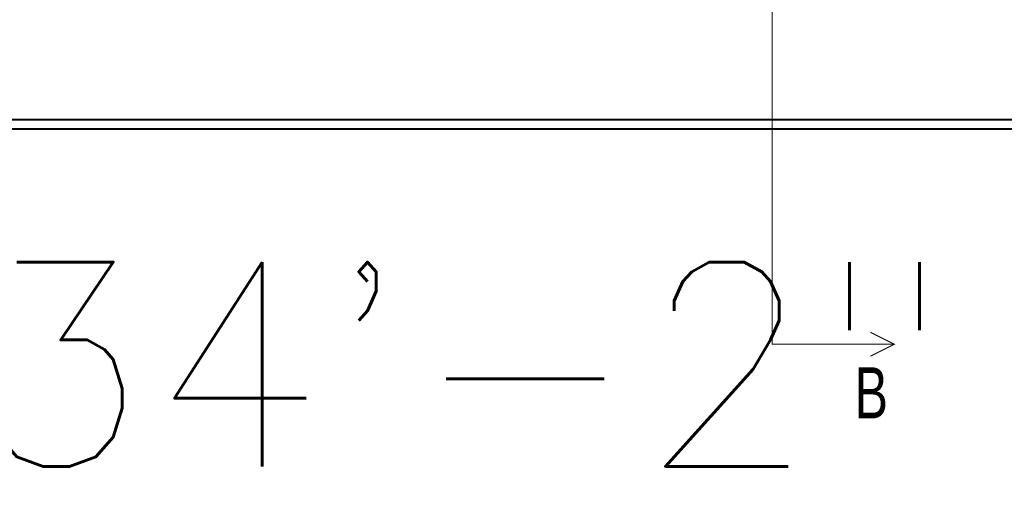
# Model space of a CAD drawing. Header units: inches. Extents: x 478327 to 492265, y -26791 to -22136.
# Drawn here: x 480597 to 481560, y -26791 to -26322 of the extents above; entities that cross this region are included whole.
import ezdxf

# ---------------------------------------------------------------- set-up
doc = ezdxf.new("R2010")
doc.units = ezdxf.units.IN
doc.header["$MEASUREMENT"] = 0
doc.header["$PDMODE"] = 34
doc.layers.add('C-RD-TEXT-TITLE', color=4, linetype='Continuous')
doc.layers.add('I-WALL-IN', color=3, linetype='Continuous')
doc.styles.add('ARIAL', font='arial.ttf', dxfattribs={"height": 25})
doc.styles.add('ROMANS', font='romans')
doc.dimstyles.new('DIM 1-100', dxfattribs={"dimtxt": 200, "dimasz": 100, "dimexe": 0.1, "dimexo": 0.4, "dimgap": 100, "dimtad": 0, "dimdec": 0, "dimzin": 0, "dimdsep": 46, "dimtxsty": 'ROMANS', "dimblk": 'TICK', "dimcen": 0.09, "dimse1": 1, "dimse2": 1, "dimclrd": 2, "dimclre": 2, "dimclrt": 1, "dimazin": 0, "dimtfac": 1, "dimtdec": 0, "dimtofl": 0, "dimtmove": 0, "dimatfit": 3, "dimldrblk": 'OBLIQUE', "dimfxl": 0.1, "dimtolj": 1, "dimtzin": 0, "dimarcsym": 0})

# ---------------------------------------------------------------- blocks, each defined once
blk = doc.blocks.new('TICK')
for p, q in [((0, 1), (0, -1)), ((0.7071, 0.7071), (-0.7071, -0.7071)), ((1, 0), (-1, 0))]:
    blk.add_line(p, q)
blk = doc.blocks.new('*D162')
at = {"layer": 'Defpoints', "color": 0, "transparency": 16777216}
for p in [(478940.9, -26429.14, 6.93), (482950.63, -26429.14, 6.93), (482950.63, -26659.62)]:
    blk.add_point(p, dxfattribs=at)
at = {"layer": 'I-WALL-IN', "color": 2, "lineweight": -2, "transparency": 16777216}
for p, q in [((479040.9, -26659.62), (480250.52, -26659.62)), ((482850.63, -26659.62), (481641, -26659.62))]:
    blk.add_line(p, q, dxfattribs=at)
at = {"layer": 'I-WALL-IN', "color": 2, "lineweight": -2, "transparency": 16777216, "xscale": 100, "yscale": 100, "zscale": 100, "rotation": 180}
blk.add_blockref('TICK', (478940.9, -26659.62), dxfattribs=at)
at = {"layer": 'I-WALL-IN', "color": 2, "lineweight": -2, "transparency": 16777216, "xscale": 100, "yscale": 100, "zscale": 100}
blk.add_blockref('TICK', (482950.63, -26659.62), dxfattribs=at)
at = {"layer": 'I-WALL-IN', "color": 1, "transparency": 16777216, "insert": (480945.76, -26659.62), "char_height": 200, "attachment_point": 5, "style": 'ROMANS'}
blk.add_mtext('\\A1;334\'-2"', dxfattribs=at)
blk = doc.blocks.new('_Oblique')
at = {"color": 0, "linetype": 'ByBlock', "lineweight": -2}
blk.add_line((-0.5, -0.5), (0.5, 0.5), dxfattribs=at)

msp = doc.modelspace()

# ---------------------------------------------------------------- linework, layer by layer
for p, q in [((478952.15, -26420.139, 6.93), (482939.065, -26420.139, 6.93)), ((478940.9, -26429.139, 6.93), (482950.626, -26429.139, 6.93))]:
    msp.add_line(p, q)
at = {"layer": 'C-RD-TEXT-TITLE', "ltscale": 0.5, "const_width": 1, "elevation": 6.93}
for points in [[(481452.561, -26640.023), (481333.096, -26640.023), (481333.096, -22601.892), (481460.526, -22601.892)], [(481429.163, -26651.756), (481452.561, -26640.023), (481429.163, -26628.289)]]:
    msp.add_lwpolyline(points, dxfattribs=at)

# ---------------------------------------------------------------- texts
at = {"layer": 'C-RD-TEXT-TITLE', "style": 'ARIAL', "width": 0.7}
msp.add_text('B', height=50, dxfattribs=at).set_placement((481413.771, -26712.612, 6.93))

# ---------------------------------------------------------------- dimensions: what is measured, and where the dimension line sits
at = {"layer": 'I-WALL-IN'}
dim = msp.add_linear_dim(base=(482950.626, -26659.624), p1=(478940.9, -26429.139, 6.93), p2=(482950.626, -26429.139, 6.93), dimstyle='DIM 1-100', override={"dimlunit": 4, "dimfxl": 0.18}, dxfattribs=at)
dim.commit()
dim.dimension.update_dxf_attribs({"geometry": '*D162', "text_midpoint": (480945.763, -26659.624)})

doc.saveas('drawing.dxf')
